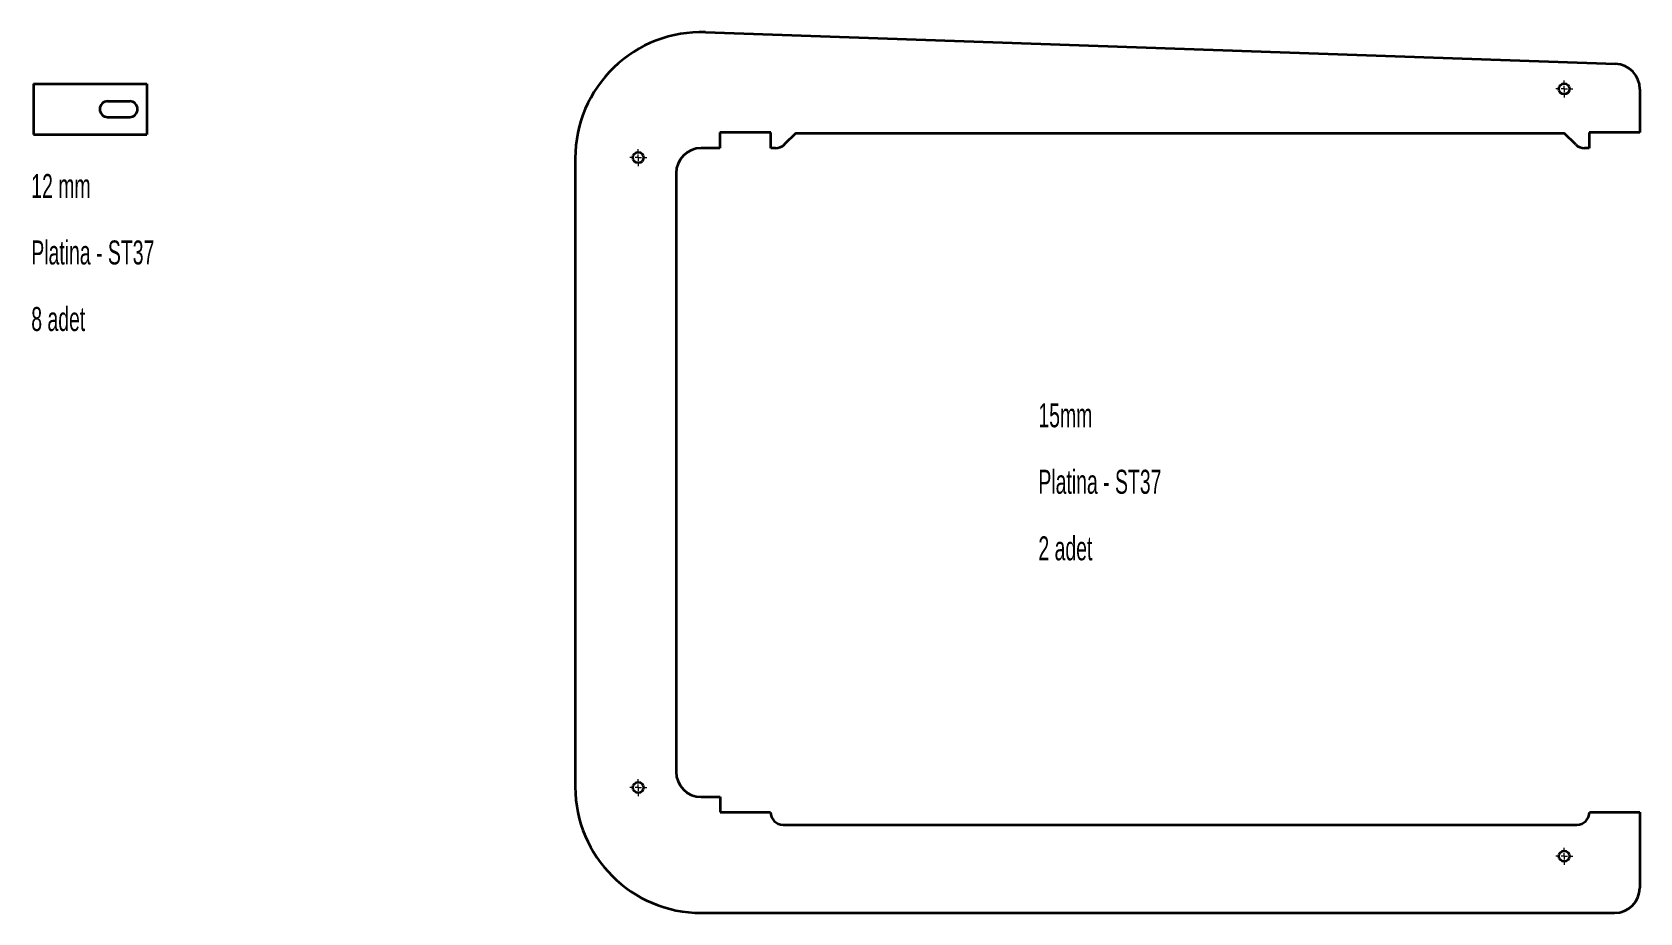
# Model space of a CAD drawing. Header units: millimetres. Extents: x -1519 to -243, y -148 to 551.
import ezdxf

# ---------------------------------------------------------------- set-up
doc = ezdxf.new("R2010")
doc.units = ezdxf.units.MM
doc.styles.add('SLDTEXTSTYLE0', font='TXT', dxfattribs={"width": 0.605})

# ---------------------------------------------------------------- blocks, each defined once
blk = doc.blocks.new('SW_NOTE_0')
at = {"color": 0, "linetype": 'Continuous', "lineweight": 0, "char_height": 19.05, "attachment_point": 1, "style": 'SLDTEXTSTYLE0'}
for s, insert in [('15mm', (0, 24.6)), ('Platina - ST37', (0, -28.2)), ('2 adet', (0, -81))]:
    blk.add_mtext(s, dxfattribs=dict(at, insert=insert))
blk = doc.blocks.new('SW_CENTERMARKSYMBOL_0')
at = {"color": 0, "linetype": 'Continuous', "lineweight": 18}
for p, q in [((-5, 0), (-6.75, 0)), ((0, 0), (-2.5, 0)), ((0, 5), (0, 6.75)), ((0, 0), (0, 2.5)), ((0, 0), (0, -2.5)), ((0, 0), (2.5, 0)), ((5, 0), (6.75, 0)), ((0, -5), (0, -6.75))]:
    blk.add_line(p, q, dxfattribs=at)
blk = doc.blocks.new('SW_CENTERMARKSYMBOL_1')
at = {"color": 0, "linetype": 'Continuous', "lineweight": 18}
for p, q in [((-5, 0), (-6.75, 0)), ((0, 0), (-2.5, 0)), ((0, 5), (0, 6.75)), ((0, 0), (0, 2.5)), ((0, 0), (0, -2.5)), ((0, 0), (2.5, 0)), ((5, 0), (6.75, 0)), ((0, -5), (0, -6.75))]:
    blk.add_line(p, q, dxfattribs=at)
blk = doc.blocks.new('SW_CENTERMARKSYMBOL_2')
at = {"color": 0, "linetype": 'Continuous', "lineweight": 18}
for p, q in [((-5, 0), (-6.75, 0)), ((0, 0), (-2.5, 0)), ((0, 5), (0, 6.75)), ((0, 0), (0, 2.5)), ((0, 0), (0, -2.5)), ((0, 0), (2.5, 0)), ((5, 0), (6.75, 0)), ((0, -5), (0, -6.75))]:
    blk.add_line(p, q, dxfattribs=at)
blk = doc.blocks.new('SW_CENTERMARKSYMBOL_3')
at = {"color": 0, "linetype": 'Continuous', "lineweight": 18}
for p, q in [((-5, 0), (-6.75, 0)), ((0, 0), (-2.5, 0)), ((0, 5), (0, 6.75)), ((0, 0), (0, 2.5)), ((0, 0), (0, -2.5)), ((0, 0), (2.5, 0)), ((5, 0), (6.75, 0)), ((0, -5), (0, -6.75))]:
    blk.add_line(p, q, dxfattribs=at)
blk = doc.blocks.new('SW_NOTE_0_1')
at = {"color": 0, "linetype": 'Continuous', "lineweight": 0, "char_height": 19.05, "attachment_point": 1, "style": 'SLDTEXTSTYLE0'}
for s, insert in [('12 mm', (0, 24.6)), ('Platina - ST37', (0, -28.2)), ('8 adet', (0, -81))]:
    blk.add_mtext(s, dxfattribs=dict(at, insert=insert))

msp = doc.modelspace()

# ---------------------------------------------------------------- linework, layer by layer
at = {"color": 7, "linetype": 'Continuous', "lineweight": 35}
for p, q in [((-984.8, 550.6), (-262.6, 525.4)), ((-1518.3, 509.5), (-1518.3, 469.5)), ((-1518.3, 509.5), (-1428.3, 509.5)), ((-1428.3, 509.5), (-1428.3, 469.5)), ((-243.3, 505.4), (-243.3, 470.9)), ((-1459.5, 495.8), (-1442, 495.8)), ((-1459.5, 483.3), (-1442, 483.3)), ((-1518.3, 469.5), (-1428.3, 469.5)), ((-973.5, 470.9), (-973.5, 458.6)), ((-933, 470.9), (-973.5, 470.9)), ((-933, 458.6), (-933, 470.9)), ((-913.3, 470.6), (-922.4, 461.6)), ((-913.3, 470.6), (-303.3, 470.6)), ((-294.2, 461.6), (-303.3, 470.6)), ((-243.3, 470.9), (-283.5, 470.9)), ((-283.5, 470.9), (-283.5, 458.6)), ((-1088.3, 450.6), (-1088.3, -48.4)), ((-973.5, 458.6), (-988.3, 458.6)), ((-929.4, 458.6), (-933, 458.6)), ((-283.5, 458.6), (-287.1, 458.6)), ((-1008.3, 438.6), (-1008.3, -36.4)), ((-988.3, -56.4), (-973.3, -56.4)), ((-973.3, -56.4), (-973.3, -68.4)), ((-973.3, -68.4), (-933.3, -68.4)), ((-283.3, -68.4), (-243.3, -68.4)), ((-243.3, -68.4), (-243.3, -128.4)), ((-923.3, -78.4), (-293.3, -78.4)), ((-988.3, -148.4), (-263.3, -148.4))]:
    msp.add_line(p, q, dxfattribs=at)
for centre in [(-303.3, 505.6), (-1038.3, 451.1), (-1038.3, -48.9), (-303.3, -103.4)]:
    msp.add_circle(centre, 4.25, dxfattribs=at)
for centre, radius, start, end in [((-988.3, 450.6), 100, 88, 180), ((-263.3, 505.4), 20, 0, 88), ((-1459.5, 489.5), 6.25, 90, 270), ((-1442, 489.5), 6.25, 270, 90), ((-929.4, 468.6), 10, 270, 315), ((-287.1, 468.6), 10, 225, 270), ((-988.3, 438.6), 20, 90, 180), ((-988.3, -36.4), 20, 180, 270), ((-988.3, -48.4), 100, 180, 270), ((-923.3, -68.4), 10, 180, 270), ((-293.3, -68.4), 10, 270, 0), ((-263.3, -128.4), 20, 270, 0)]:
    msp.add_arc(centre, radius, start, end, dxfattribs=at)

# ---------------------------------------------------------------- block references
at = {"color": 7, "linetype": 'Continuous', "lineweight": 18}
for name, p in [('SW_CENTERMARKSYMBOL_0', (-303.3, 505.6)), ('SW_CENTERMARKSYMBOL_1', (-1038.3, 451.1)), ('SW_CENTERMARKSYMBOL_3', (-1038.3, -48.9)), ('SW_CENTERMARKSYMBOL_2', (-303.3, -103.4))]:
    msp.add_blockref(name, p, dxfattribs=at)
at = {"color": 7, "linetype": 'Continuous', "lineweight": 0}
for name, p in [('SW_NOTE_0_1', (-1520.1, 413.5)), ('SW_NOTE_0', (-720.7, 231.5))]:
    msp.add_blockref(name, p, dxfattribs=at)

doc.saveas('drawing.dxf')
